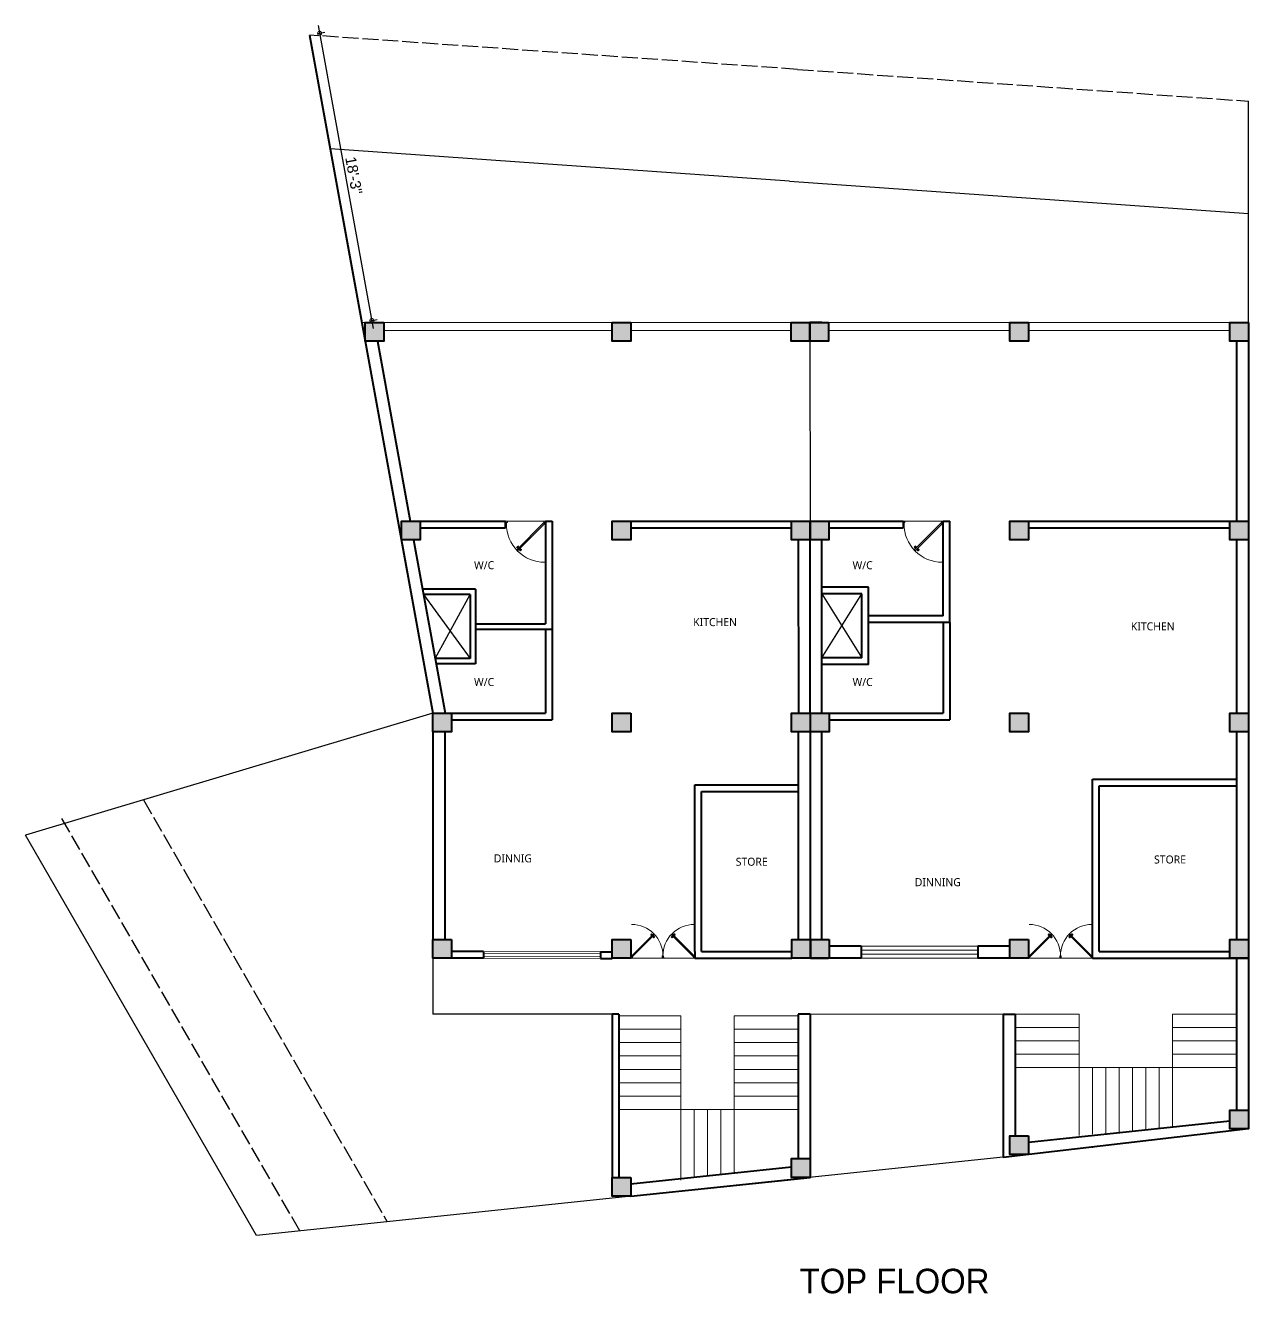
# Model space of a CAD drawing. Header units: inches. Extents: x -71 to 2682309, y -3332 to 801571.
# Drawn here: x 2652487 to 2653404, y 795654 to 796604 of the extents above; entities that cross this region are included whole.
import ezdxf

# ---------------------------------------------------------------- set-up
doc = ezdxf.new("R2010")
doc.units = ezdxf.units.IN
doc.header["$MEASUREMENT"] = 0
doc.header["$PDMODE"] = 99
doc.linetypes.add('ACAD_ISO02W100', pattern=[15, 12, -3])
doc.linetypes.add('SOLID', pattern=[0])
for name, color, linetype, lineweight in [('CONC. OUTLINE RA', 150, 'Continuous', 40), ('ele 4', 114, 'Continuous', 9), ('elev 2', 20, 'Continuous', 25), ('HATCH RA', 8, 'Continuous', 9), ('PUERTAS', 7, 'Continuous', 13), ('stair EA', 132, 'Continuous', 5), ('STAIR PLAN AND ELEV RA', 124, 'Continuous', 20), ('TEXT RA', 254, 'Continuous', 20), ('wall EA', 24, 'Continuous', 40), ('WALL RA', 42, 'Continuous', 50), ('Win EA', 114, 'Continuous', 5)]:
    doc.layers.add(name, color=color, linetype=linetype, lineweight=lineweight)
for name, color, linetype in [('HACTH', 7, 'Continuous'), ('S-DIM', 7, 'Continuous'), ('text EA', 7, 'Continuous')]:
    doc.layers.add(name, color=color, linetype=linetype)
doc.styles.add('EAPL', font='arial.ttf', dxfattribs={"height": 8})
doc.styles.add('RA 50 new', font='GOTHIC.TTF', dxfattribs={"height": 100})
doc.styles.get("Standard").update_dxf_attribs({"font": 'arial.ttf'})
doc.dimstyles.new('EA Copy of 1-8', dxfattribs={"dimtxt": 8, "dimasz": 6, "dimexe": 4, "dimexo": 6, "dimgap": 2, "dimtad": 1, "dimdec": 0, "dimzin": 0, "dimdsep": 46, "dimlunit": 3, "dimtxsty": 'EAPL', "dimblk": 'DOTSMALL', "dimcen": -0.09, "dimdle": 6, "dimclrd": 256, "dimclre": 256, "dimclrt": 256, "dimadec": 0, "dimazin": 0, "dimtfac": 8, "dimtdec": 0, "dimtix": 1, "dimtmove": 0, "dimatfit": 3, "dimldrblk": 'OPEN30', "dimfxl": 1, "dimfxlon": 1, "dimtolj": 1, "dimtzin": 0, "dimlwd": -1, "dimlwe": -1, "dimarcsym": 0})

# ---------------------------------------------------------------- blocks, each defined once
blk = doc.blocks.new('COLUMN')
at = {"layer": 'HACTH', "lineweight": 30, "transparency": 33554541}
h = blk.add_hatch(color=256, dxfattribs=at)
h.dxf.hatch_style = 1
h.paths.add_polyline_path([(2659104.19, 784576.38), (2659090.19, 784576.38), (2659090.19, 784562.38), (2659104.19, 784562.38)])
at = {"layer": 'CONC. OUTLINE RA'}
blk.add_lwpolyline([(2659090.19, 784576.38), (2659104.19, 784576.38), (2659104.19, 784562.38), (2659090.19, 784562.38)], close=True, dxfattribs=at)
blk = doc.blocks.new('_DotSmall')
at = {"color": 0, "linetype": 'ByBlock', "const_width": 0.5}
blk.add_lwpolyline([(-0.0625, 0, 1), (0.0625, 0, 1)], format="xyb", close=True, dxfattribs=at)
blk = doc.blocks.new('*D716')
at = {"layer": 'Defpoints', "color": 0, "transparency": 16777216}
for p in [(2652699.77, 796596.88), (2652738.95, 796381.52), (2652746.47, 796382.89)]:
    blk.add_point(p, dxfattribs=at)
at = {"layer": 'S-DIM', "transparency": 16777216}
for p, q in [((2652706.22, 796604.15), (2652747.54, 796376.99)), ((2652706.31, 796598.06), (2652711.23, 796598.96)), ((2652745.49, 796382.71), (2652750.4, 796383.61))]:
    blk.add_line(p, q, dxfattribs=at)
at = {"layer": 'S-DIM', "transparency": 16777216, "xscale": 6, "yscale": 6, "zscale": 6}
for p, rotation in [((2652707.29, 796598.24), 100.3105406463716), ((2652746.47, 796382.89), 280.3105406463716)]:
    blk.add_blockref('_DotSmall', p, dxfattribs=dict(at, rotation=rotation))
at = {"layer": 'S-DIM', "transparency": 16777216, "insert": (2652732.87, 796491.66), "char_height": 8, "attachment_point": 5, "rotation": 280.31054, "style": 'EAPL'}
blk.add_mtext('\\A1;18\'-3"', dxfattribs=at)
blk = doc.blocks.new('_Open30')
at = {"color": 0, "linetype": 'ByBlock', "lineweight": -2}
for p, q in [((-1, 0.27), (0, 0)), ((0, 0), (-1, -0.27)), ((0, 0), (-1, 0))]:
    blk.add_line(p, q, dxfattribs=at)
blk = doc.blocks.new('3ft')
at = {"layer": 'PUERTAS', "color": 6}
for p, q in [((1, 2.5), (25.2, 26.7)), ((26, 25.9), (1.8, 1.6)), ((26, 25.9), (25.2, 26.7)), ((0, 2.4), (0, 0)), ((0.7, 2.4), (0, 2.4)), ((1.6, 0), (0, 0)), ((0.7, 1.5), (0.7, 2.4)), ((0.8, 1.5), (0.7, 1.5)), ((0.8, 1.5), (0.8, 2.4)), ((0.8, 1.2), (0.8, 1.5)), ((1.6, 1.2), (0.8, 1.2)), ((1.6, 1.8), (0.9, 2.5)), ((1.6, 1.9), (1, 2.5)), ((1.6, 1.9), (1.6, 1.8)), ((1.8, 1.6), (1.6, 1.8)), ((1.6, 0), (1.6, 1.2)), ((34.4, 0), (34.4, 1.2)), ((34.4, 1.2), (35.2, 1.2)), ((34.4, 0), (36, 0)), ((35.2, 1.2), (35.2, 2.4)), ((35.2, 2.4), (36, 2.4)), ((36, 0), (36, 2.4))]:
    blk.add_line(p, q, dxfattribs=at)
at = {"layer": 'PUERTAS', "color": 8}
for p, q in [((22.6, 24.9), (21.6, 25.7)), ((22.6, 25), (21.7, 25.7)), ((22.7, 25.1), (21.8, 25.9)), ((22.1, 26.3), (22, 26.1)), ((22.9, 25.2), (22, 26.1)), ((22.1, 26.3), (22.3, 26.4)), ((22.3, 26.4), (22.3, 26.4)), ((23.2, 25.5), (22.3, 26.4)), ((23.3, 25.7), (22.5, 26.6)), ((23.5, 25.8), (22.7, 26.8)), ((23.4, 25.8), (22.7, 26.7)), ((22.7, 24.3), (23, 24.8)), ((23, 25), (22.8, 25.1)), ((23, 25), (22.9, 25.2)), ((23, 25), (22.9, 25.1)), ((22.9, 24.5), (23.1, 24.9)), ((23.1, 25.1), (23, 25.2)), ((23.1, 24.8), (23.2, 25)), ((23.3, 25.3), (23.2, 25.4)), ((23.4, 25.4), (23.3, 25.6)), ((23.4, 25.4), (23.3, 25.5)), ((23.4, 25.4), (23.3, 25.5)), ((23.3, 24.9), (23.3, 25.1)), ((23.5, 25.1), (23.3, 25.1)), ((23.6, 25.3), (23.4, 25.2)), ((23.9, 25.5), (23.5, 25.3)), ((24.1, 25.7), (23.6, 25.4)), ((23.6, 23.4), (24.1, 23.7)), ((23.8, 23.6), (24.2, 23.8)), ((24.1, 23.8), (24.3, 23.9)), ((24.2, 24), (24.4, 24)), ((24.2, 23.3), (25, 22.3)), ((24.3, 23.7), (24.4, 23.6)), ((24.3, 23.7), (24.5, 23.6)), ((24.3, 23.6), (24.4, 23.5)), ((24.3, 23.3), (25.1, 22.4)), ((24.4, 24.2), (24.4, 24)), ((24.4, 23.8), (24.5, 23.7)), ((24.4, 23.4), (25.2, 22.5)), ((24.6, 24.3), (24.5, 24.1)), ((24.5, 23.6), (25.4, 22.7)), ((24.8, 24.6), (24.6, 24.2)), ((24.6, 24), (24.7, 23.9)), ((25, 24.8), (24.7, 24.3)), ((24.7, 24.1), (24.8, 23.9)), ((24.7, 24.1), (24.8, 24)), ((24.8, 24.1), (24.9, 24)), ((24.8, 23.8), (25.7, 23)), ((25, 24), (25.9, 23.2)), ((25.1, 24.2), (26.1, 23.4)), ((25.1, 24.1), (26, 23.3)), ((25.6, 22.8), (25.4, 22.7)), ((25.6, 22.8), (25.7, 23)), ((25.7, 23), (25.7, 23)), ((0, 0), (36, 0))]:
    blk.add_line(p, q, dxfattribs=at)
at = {"layer": 'PUERTAS', "color": 1}
for p, q in [((21.7, 25.8), (22.1, 26.3)), ((21.7, 25.7), (22.2, 26.2)), ((21.7, 25.8), (21.7, 25.8)), ((22.5, 25), (21.7, 25.6)), ((22.6, 26.7), (22.1, 26.3)), ((22.7, 26.7), (22.2, 26.2)), ((22.6, 26.7), (22.6, 26.7)), ((22.6, 25), (23, 25.4)), ((22.6, 24.3), (22.9, 24.7)), ((22.6, 24.1), (22.6, 24.1)), ((22.7, 25.1), (22.7, 25.1)), ((23.4, 25.9), (22.8, 26.7)), ((22.8, 25.1), (23.1, 25.3)), ((22.9, 25), (22.8, 25.1)), ((22.9, 24.9), (23.2, 25.2)), ((22.9, 24.8), (22.9, 24.8)), ((22.9, 24.7), (22.9, 24.7)), ((23.4, 25.8), (23, 25.4)), ((23.3, 25.6), (23.1, 25.3)), ((23.5, 25.5), (23.2, 25.2)), ((23.3, 25.7), (23.3, 25.7)), ((23.4, 25.5), (23.3, 25.6)), ((23.4, 23.3), (23.4, 23.3)), ((23.6, 25.5), (23.6, 25.5)), ((23.6, 23.3), (24, 23.6)), ((24.1, 25.8), (23.7, 25.5)), ((23.7, 25.5), (23.7, 25.5)), ((24, 23.6), (24, 23.6)), ((24.1, 23.6), (24.1, 23.6)), ((24.3, 25.8), (24.3, 25.8)), ((24.3, 23.6), (24.5, 23.9)), ((24.3, 23.3), (24.7, 23.7)), ((24.3, 23.6), (24.4, 23.5)), ((24.3, 23.2), (24.9, 22.4)), ((24.4, 23.5), (24.6, 23.8)), ((24.4, 23.4), (24.4, 23.4)), ((24.8, 24.1), (24.5, 23.9)), ((24.9, 24), (24.6, 23.8)), ((25.1, 24.1), (24.7, 23.7)), ((25.1, 24.8), (24.8, 24.4)), ((24.8, 24.4), (24.8, 24.4)), ((24.8, 24.3), (24.8, 24.3)), ((24.8, 24.1), (24.9, 24)), ((25, 24), (25, 24)), ((25, 22.4), (25.5, 22.9)), ((25.1, 25), (25.1, 25)), ((25.1, 22.4), (25.6, 22.8)), ((25.2, 24.1), (26, 23.5)), ((26, 23.4), (25.5, 22.9)), ((26, 23.3), (25.6, 22.8)), ((26, 23.3), (26, 23.3)), ((25.1, 22.4), (25.1, 22.4))]:
    blk.add_line(p, q, dxfattribs=at)
at = {"layer": 'PUERTAS', "color": 2}
for p, q in [((22, 26.1), (22, 26.1)), ((25.4, 22.7), (25.4, 22.7))]:
    blk.add_line(p, q, dxfattribs=at)
at = {"layer": 'PUERTAS', "color": 6}
for radius in [0.155, 0.0752]:
    blk.add_circle((0.8, 2.6), radius, dxfattribs=at)
blk.add_arc((0.8, 2.6), 34.4, 359.7285, 90.0333, dxfattribs=at)
at = {"layer": 'PUERTAS', "color": 1}
for centre, start, end in [((22.5, 25), 231.0764, 315), ((22.7, 24.2), 135, 225), ((22.7, 26.7), 38.9236, 135), ((22.8, 25.1), 225, 315), ((23, 24.9), 135, 219.7428), ((22.9, 24.8), 315, 39.7428), ((23.3, 25.6), 315, 45), ((23.4, 25.9), 315, 38.9236), ((23.5, 23.4), 225, 315), ((23.5, 25.4), 50.2572, 135), ((23.6, 25.5), 230.2572, 315), ((24.1, 23.6), 50.2572, 135), ((24.2, 25.7), 45, 135), ((24.2, 23.7), 230.2572, 315), ((24.3, 23.2), 135, 218.9236), ((24.4, 23.5), 135, 225), ((24.8, 24.3), 135, 219.7428), ((24.7, 24.2), 315, 39.7428), ((24.9, 24), 45, 135), ((25, 24.9), 315, 45), ((25.2, 24.1), 51.0764, 135), ((26, 23.4), 315, 51.0764), ((25, 22.4), 218.9236, 315)]:
    blk.add_arc(centre, 0.08, start, end, dxfattribs=at)
blk = doc.blocks.new('*U327')
at = {"color": 3, "xscale": -1}
blk.add_blockref('3ft', (42, 0), dxfattribs=at)

msp = doc.modelspace()

# ---------------------------------------------------------------- linework, layer by layer
at = {"linetype": 'ACAD_ISO02W100'}
for p, q in [((2653065.54, 796571.15), (2652699.77, 796596.88)), ((2653065.54, 796571.15), (2653403.8, 796547.35)), ((2652575.26, 796023.59), (2652757.87, 795707.43)), ((2652692.54, 795700.58), (2652512.62, 796012.08)), ((2653403.81, 795905.02), (2653389.81, 795905.02))]:
    msp.add_line(p, q, dxfattribs=at)
at = {"color": 244, "lineweight": 30, "true_color": 0x991b1e}
for p, q in [((2653403.79, 796381.52), (2653403.8, 796547.35)), ((2653059.65, 796487.35), (2652715.29, 796511.58)), ((2653059.65, 796487.35), (2653403.8, 796463.14)), ((2652748.1, 796381.52), (2652748.12, 796381.4)), ((2652792.25, 796088.52), (2652486.64, 795997.07)), ((2652659.87, 795697.15), (2652486.64, 795997.07))]:
    msp.add_line(p, q, dxfattribs=at)
at = {"layer": 'ele 4', "linetype": 'SOLID'}
for p, q in [((2652926.7, 796381.52), (2652738.95, 796381.52)), ((2653060.9, 796381.52), (2652940.7, 796381.52)), ((2653224.79, 796381.52), (2653088.9, 796381.52)), ((2653389.79, 796381.52), (2653238.79, 796381.52)), ((2652755.52, 796375.49), (2652926.7, 796375.49)), ((2652940.7, 796375.49), (2653060.9, 796375.49)), ((2653088.9, 796375.5), (2653224.79, 796375.5)), ((2653238.79, 796375.5), (2653389.79, 796375.5)), ((2653113.21, 795914.02), (2653200.81, 795914.02)), ((2653113.21, 795911.02), (2653200.81, 795911.02)), ((2653113.21, 795908.02), (2653200.81, 795908.02)), ((2653113.21, 795905.02), (2653200.81, 795905.02))]:
    msp.add_line(p, q, dxfattribs=at)
at = {"layer": 'ele 4'}
for p, q in [((2652830.25, 795906.52), (2652917.85, 795906.33)), ((2652830.25, 795905.02), (2652917.85, 795904.83)), ((2652830.26, 795910.02), (2652917.86, 795909.83)), ((2652830.26, 795908.52), (2652917.86, 795908.33))]:
    msp.add_line(p, q, dxfattribs=at)
at = {"layer": 'elev 2'}
for p, q in [((2653074.9, 796367.52), (2653075.05, 796232.52)), ((2652785.21, 796177.53), (2652820.07, 796129.53)), ((2652793.94, 796129.53), (2652820.07, 796177.53)), ((2653083.87, 796130.01), (2653113.87, 796178.01)), ((2653083.87, 796178.01), (2653113.87, 796130.01)), ((2652792.25, 795905.02), (2652792.25, 795863.02)), ((2652926.71, 795905.02), (2652926.71, 795905.02)), ((2652935.71, 795905.02), (2652935.71, 795905.02)), ((2652926.71, 795863.02), (2652792.25, 795863.02)), ((2653238.81, 795757.86), (2652659.87, 795697.15)), ((2653061.07, 795748.27), (2652940.71, 795735.65))]:
    msp.add_line(p, q, dxfattribs=at)
at = {"layer": 'HATCH RA'}
msp.add_line((2653403.84, 795932.02), (2653403.81, 795932.02), dxfattribs=at)
at = {"layer": 'stair EA'}
for p, q in [((2652978.07, 795861.65), (2652931.71, 795861.65)), ((2652978.07, 795861.65), (2652978.07, 795738.52)), ((2653066.07, 795861.65), (2653018.07, 795861.65)), ((2653066.07, 795861.65), (2653018.07, 795861.65)), ((2653018.07, 795861.65), (2653018.07, 795743.76)), ((2653219.81, 795863.02), (2653075.07, 795863.02)), ((2653276.81, 795863.02), (2653228.81, 795863.02)), ((2653276.81, 795863.02), (2653276.81, 795771.94)), ((2653394.81, 795863.02), (2653346.81, 795863.02)), ((2653346.81, 795863.02), (2653346.81, 795778.23)), ((2652978.07, 795851.65), (2652931.71, 795851.65)), ((2653066.07, 795851.65), (2653018.07, 795851.65)), ((2653066.07, 795851.65), (2653018.07, 795851.65)), ((2653276.81, 795853.02), (2653228.81, 795853.02)), ((2653394.81, 795853.02), (2653346.81, 795853.02)), ((2652978.07, 795841.65), (2652931.71, 795841.65)), ((2653066.07, 795841.65), (2653018.07, 795841.65)), ((2653066.07, 795841.65), (2653018.07, 795841.65)), ((2653276.81, 795843.02), (2653228.81, 795843.02)), ((2653394.81, 795843.02), (2653346.81, 795843.02)), ((2652978.07, 795831.65), (2652931.71, 795831.65)), ((2653066.07, 795831.65), (2653018.07, 795831.65)), ((2653066.07, 795831.65), (2653018.07, 795831.65)), ((2653276.81, 795833.02), (2653228.81, 795833.02)), ((2653394.81, 795833.02), (2653346.81, 795833.02)), ((2652978.07, 795821.65), (2652931.71, 795821.65)), ((2653066.07, 795821.65), (2653018.07, 795821.65)), ((2653066.07, 795821.65), (2653018.07, 795821.65)), ((2653394.81, 795823.02), (2653228.81, 795823.02)), ((2653276.81, 795823.02), (2653276.81, 795772.99)), ((2653286.81, 795823.02), (2653286.81, 795772.99)), ((2653296.81, 795823.02), (2653296.81, 795772.99)), ((2653306.81, 795823.02), (2653306.81, 795774.03)), ((2653316.81, 795823.02), (2653316.81, 795775.08)), ((2653326.81, 795823.02), (2653326.81, 795776.13)), ((2653336.81, 795823.02), (2653336.81, 795777.18)), ((2652978.07, 795811.65), (2652931.71, 795811.65)), ((2653066.07, 795811.65), (2653018.07, 795811.65)), ((2653066.07, 795811.65), (2653018.07, 795811.65)), ((2652978.07, 795801.65), (2652931.71, 795801.65)), ((2653066.07, 795801.65), (2653018.07, 795801.65)), ((2653066.07, 795801.65), (2653018.07, 795801.65)), ((2653066.07, 795791.65), (2652931.71, 795791.65)), ((2652988.07, 795791.65), (2652988.07, 795740.61)), ((2652998.07, 795791.65), (2652998.07, 795741.66)), ((2653008.07, 795791.65), (2653008.07, 795742.71)), ((2653286.81, 795763.47), (2653286.81, 795762.88)), ((2653228.81, 795757.86), (2653228.81, 795757.85))]:
    msp.add_line(p, q, dxfattribs=at)
at = {"layer": 'STAIR PLAN AND ELEV RA'}
msp.add_line((2653389.81, 795905.02), (2653394.81, 795905.02), dxfattribs=at)
msp.add_line((2653389.81, 795905.02), (2653394.81, 795905.02), dxfattribs=at)
at = {"layer": 'wall EA'}
for p, q in [((2652699.77, 796596.88), (2652792.25, 796088.52)), ((2652715.29, 796511.58), (2652792.25, 796088.52)), ((2653403.81, 796379.52), (2653403.71, 795791.14)), ((2652750.67, 796367.4), (2652775.2, 796232.54)), ((2653394.81, 796367.52), (2653394.81, 796232.52)), ((2652782.6, 796232.54), (2652846.7, 796232.54)), ((2652846.7, 796227.54), (2652846.7, 796232.54)), ((2652876.7, 796232.56), (2652881.7, 796232.56)), ((2652876.7, 796232.54), (2652876.7, 796155.53)), ((2652881.7, 796232.56), (2652881.7, 796151.53)), ((2652940.71, 796232.52), (2653061.05, 796232.51)), ((2653089.05, 796232.52), (2653144.79, 796232.52)), ((2653144.79, 796232.52), (2653144.79, 796227.52)), ((2653174.79, 796161.51), (2653174.79, 796232.52)), ((2653174.79, 796232.52), (2653179.79, 796232.52)), ((2653179.79, 796156.51), (2653179.79, 796232.52)), ((2653238.81, 796232.52), (2653389.81, 796232.52)), ((2652777.75, 796218.54), (2652801.4, 796088.52)), ((2652782.6, 796227.54), (2652846.7, 796227.54)), ((2652940.71, 796227.52), (2653061.05, 796227.51)), ((2653066, 796218.52), (2653066.21, 796088.51)), ((2653075.19, 796088.51), (2653075.04, 796218.52)), ((2653083.87, 796088.51), (2653083.87, 796218.52)), ((2653089.05, 796227.52), (2653144.79, 796227.52)), ((2653238.81, 796227.52), (2653389.81, 796227.52)), ((2653394.81, 796218.52), (2653394.81, 796088.51)), ((2652824.07, 796181.53), (2652784.48, 796181.53)), ((2652824.07, 796181.53), (2652824.07, 796125.53)), ((2653118.87, 796183.01), (2653083.87, 796183.01)), ((2653118.87, 796125.01), (2653118.87, 796183.01)), ((2652820.07, 796177.53), (2652785.21, 796177.53)), ((2652820.07, 796177.53), (2652820.07, 796129.53)), ((2653113.87, 796178.01), (2653083.87, 796178.01)), ((2653113.87, 796130.01), (2653113.87, 796178.01)), ((2653174.79, 796161.51), (2653118.87, 796161.51)), ((2652824.07, 796155.53), (2652876.7, 796155.53)), ((2653179.79, 796156.51), (2653118.87, 796156.51)), ((2653174.79, 796156.51), (2653174.79, 796088.51)), ((2653179.79, 796156.51), (2653179.79, 796083.51)), ((2652824.07, 796151.53), (2652881.7, 796151.53)), ((2652876.7, 796151.53), (2652876.7, 796088.51)), ((2652881.7, 796151.53), (2652881.7, 796083.51)), ((2652820.07, 796129.53), (2652793.94, 796129.53)), ((2652824.07, 796125.53), (2652794.67, 796125.53)), ((2653113.87, 796130.01), (2653083.87, 796130.01)), ((2653118.87, 796125.01), (2653083.87, 796125.01)), ((2652806.25, 796088.51), (2652876.7, 796088.51)), ((2653075.16, 796088.52), (2653075.22, 796088.52)), ((2653083.87, 796088.51), (2653174.79, 796088.51)), ((2652806.25, 796083.51), (2652881.7, 796083.51)), ((2653089.22, 796083.51), (2653179.79, 796083.51)), ((2652792.25, 796074.52), (2652792.25, 795919.02)), ((2652801.25, 796074.52), (2652801.25, 795919.02)), ((2653066.21, 795919.02), (2653066.21, 796074.51)), ((2653075.21, 795919.02), (2653075.21, 796074.51)), ((2653083.87, 795919.02), (2653083.87, 796074.51)), ((2653394.81, 796074.51), (2653394.81, 795919.02)), ((2653286.77, 796039.06), (2653394.81, 796039.06)), ((2653286.77, 795914.06), (2653286.77, 796039.06)), ((2652988.67, 795910.02), (2652988.67, 796035.02)), ((2652988.67, 796035.02), (2653066.21, 796035.02)), ((2652993.67, 796030.02), (2653066.21, 796030.02)), ((2652993.67, 795910.02), (2652993.67, 796030.02)), ((2653291.77, 796034.06), (2653394.81, 796034.06)), ((2653291.77, 795910.02), (2653291.77, 796034.06)), ((2652830.25, 795910.02), (2652806.25, 795910.02)), ((2652830.25, 795905.02), (2652806.25, 795905.02)), ((2652830.25, 795910.02), (2652830.25, 795905.02)), ((2652917.85, 795909.83), (2652917.85, 795904.83)), ((2652917.85, 795909.83), (2652926.71, 795909.83)), ((2652917.85, 795904.83), (2652926.71, 795904.83)), ((2652988.67, 795910.02), (2652988.67, 795905.02)), ((2652988.67, 795905.02), (2653061.21, 795905.02)), ((2652993.67, 795910.02), (2653061.21, 795910.02)), ((2653113.21, 795914.02), (2653089.21, 795914.02)), ((2653113.21, 795905.02), (2653089.21, 795905.02)), ((2653113.21, 795914.02), (2653113.21, 795905.02)), ((2653224.81, 795914.02), (2653200.81, 795914.02)), ((2653200.81, 795914.02), (2653200.81, 795905.02)), ((2653224.81, 795905.02), (2653200.81, 795905.02)), ((2653286.77, 795905.02), (2653286.77, 795914.06)), ((2653286.77, 795905.02), (2653389.81, 795905.02)), ((2653291.77, 795910.02), (2653389.81, 795910.02)), ((2653394.81, 795905.02), (2653394.81, 795791.14)), ((2652926.71, 795863.02), (2652926.71, 795740.6)), ((2652931.71, 795863.02), (2652926.71, 795863.02)), ((2652931.71, 795863.02), (2652931.71, 795740.6)), ((2653075.07, 795863.02), (2653066.07, 795863.02)), ((2653066.07, 795863.02), (2653066.07, 795754.7)), ((2653075.07, 795863.02), (2653075.07, 795754.7)), ((2653219.81, 795863.02), (2653219.81, 795755.63)), ((2653219.81, 795863.02), (2653228.81, 795863.02)), ((2653228.81, 795863.02), (2653228.81, 795771.86)), ((2653389.81, 795782.73), (2653238.81, 795766.9)), ((2653403.71, 795777.14), (2653219.81, 795755.63)), ((2653061.07, 795748.25), (2652940.71, 795735.63)), ((2652940.71, 795726.58), (2653075.07, 795740.67))]:
    msp.add_line(p, q, dxfattribs=at)
at = {"layer": 'WALL RA'}
for p, q in [((2653074.9, 796381.52), (2653083.86, 796381.52)), ((2653088.87, 795905.02), (2653075.34, 795905.02)), ((2653403.81, 795905.02), (2653389.81, 795905.02))]:
    msp.add_line(p, q, dxfattribs=at)

# ---------------------------------------------------------------- block references
at = {"layer": 'HATCH RA', "lineweight": 30, "rotation": 270}
for p in [(1868179.14, 3455471.71), (1868364.32, 3455471.7), (1868498.52, 3455471.71), (1868512.52, 3455471.71), (1868662.41, 3455471.71), (1868827.42, 3455471.71), (1868206.22, 3455322.73), (1868364.33, 3455322.71), (1868498.67, 3455322.71), (1868512.67, 3455322.71), (1868662.43, 3455322.71), (1868827.43, 3455322.71), (1868229.88, 3455178.71), (1868364.33, 3455178.71), (1868498.78, 3455178.7), (1868512.84, 3455178.7), (1868662.42, 3455178.7), (1868827.43, 3455178.7), (1868229.88, 3455009.21), (1868364.33, 3455009.21), (1868498.83, 3455009.21), (1868512.83, 3455009.21), (1868662.43, 3455009.21), (1868827.43, 3455009.21), (1868827.33, 3454881.33), (1868662.43, 3454862.04), (1868498.69, 3454844.89), (1868364.33, 3454830.79)]:
    msp.add_blockref('COLUMN', p, dxfattribs=at)
at = {"layer": 'Win EA', "xscale": -0.8333366820079391, "yscale": 0.8333366820079391, "zscale": 0.8333366820079391, "rotation": 180}
for p in [(2652841.7, 796232.54), (2653139.79, 796232.52)]:
    msp.add_blockref('*U327', p, dxfattribs=at)
at = {"layer": 'Win EA', "yscale": 0.6812915640384177, "zscale": 0.6812915640384177}
for p, xscale in [((2652969.32, 795905.02), -0.6812915640384177), ((2652960.06, 795905.02), 0.6812915640384177), ((2653267.42, 795905.02), -0.6812915640384177), ((2653258.15, 795905.02), 0.6812915640384177)]:
    msp.add_blockref('*U327', p, dxfattribs=dict(at, xscale=xscale))

# ---------------------------------------------------------------- texts
at = {"layer": 'text EA', "char_height": 6, "width": 84.336, "attachment_point": 2}
for s, insert in [('{\\fTrebuchet MS|b0|i0|c0|p34;W/C}', (2652830.6, 796202.52)), ('{\\fTrebuchet MS|b0|i0|c0|p34;W/C}', (2653114.41, 796202.52)), ('{\\fTrebuchet MS|b0|i0|c0|p34;KITCHEN}', (2653003.78, 796159.89)), ('{\\fTrebuchet MS|b0|i0|c0|p34;KITCHEN }', (2653331.93, 796156.69)), ('{\\fTrebuchet MS|b0|i0|c0|p34;W/C}', (2652830.6, 796114.96)), ('{\\fTrebuchet MS|b0|i0|c0|p34;W/C}', (2653114.41, 796114.96)), ('{\\fTrebuchet MS|b0|i0|c0|p34;DINNIG}', (2652852.17, 795982.78)), ('{\\fTrebuchet MS|b0|i0|c0|p34;STORE }', (2653344.9, 795981.94)), ('{\\fTrebuchet MS|b0|i0|c0|p34;STORE}', (2653031.24, 795980.25)), ('{\\fTrebuchet MS|b0|i0|c0|p34;DINNING }', (2653170.78, 795964.94))]:
    msp.add_mtext(s, dxfattribs=dict(at, insert=insert))
at = {"layer": 'TEXT RA', "insert": (2653067.23, 795672.2), "char_height": 18.41, "attachment_point": 1, "style": 'RA 50 new'}
msp.add_mtext_dynamic_manual_height_columns('TOP FLOOR ', width=347.7777, gutter_width=0.523, heights=[0], dxfattribs=at)

# ---------------------------------------------------------------- dimensions: what is measured, and where the dimension line sits
at = {"layer": 'S-DIM'}
dim = msp.add_aligned_dim(p1=(2652699.77, 796596.88), p2=(2652738.95, 796381.52), distance=7.64, dimstyle='EA Copy of 1-8', dxfattribs=at)
dim.commit()
dim.dimension.update_dxf_attribs({"geometry": '*D716', "text_midpoint": (2652732.87, 796491.66)})

doc.saveas('drawing.dxf')
